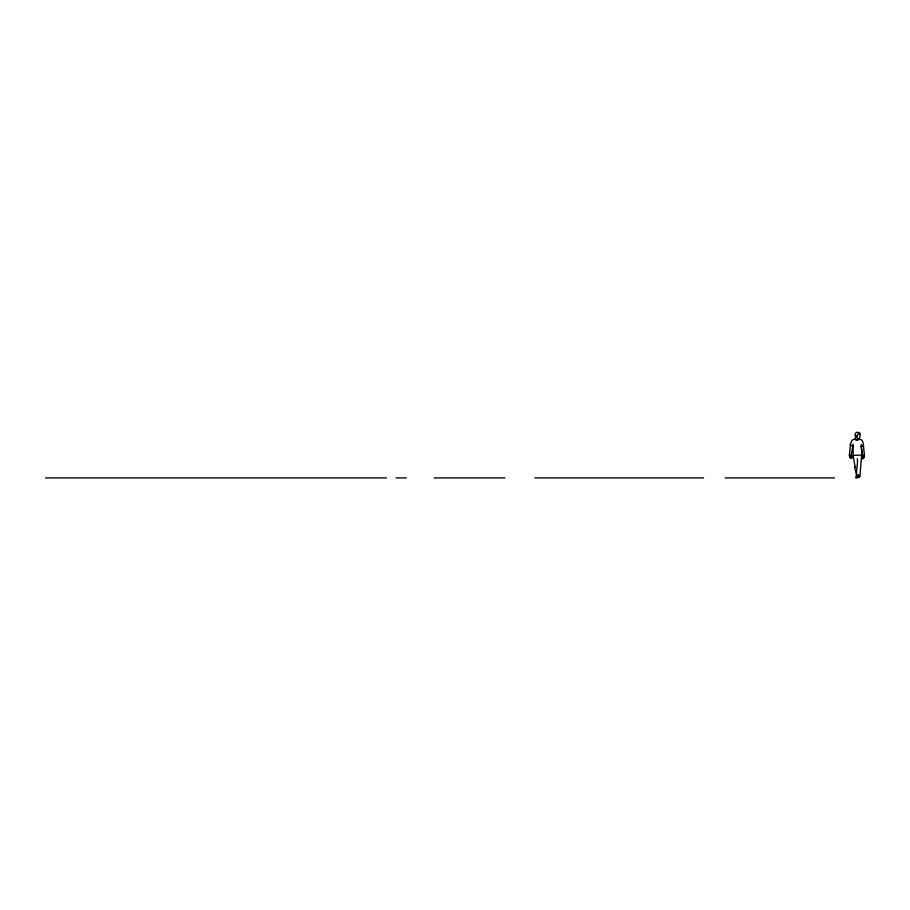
<?xml version="1.0" encoding="UTF-8"?>
<svg xmlns="http://www.w3.org/2000/svg" width="910" height="910" viewBox="0 0 910 910"><rect width="100%" height="100%" fill="white"/><g stroke="black" fill="none" stroke-linecap="round" stroke-linejoin="round"><path stroke-width="1.36" d="M861.178 444.33L861.872 454.954L853.182 455.455L855.07 466.887M861.645 454.943L859.939 476.066L858.232 474.918L857.038 475.805C858.278 478.819 855.628 476.908 857.971 475.293L859.563 475.885L859.279 477.318L855.912 477.909L856.663 476.544M857.311 458.72C858.323 464.123 855.047 473.302 857.345 477.022M856.117 436.88L855.718 437.312C853.648 439.826 857.914 441.282 859.358 439.007M850.486 445.058L849.292 455.5L851.294 455.159L853.023 443.978M863.954 457.15L862.828 458.811L862.68 455.466L864.5 455.353L862.93 441.93L861.747 440.008L857.152 438.324M857.118 476.692L858.232 475.896L859.654 476.612M859.29 438.995L860.109 435.731C860.61 433.661 856.822 432.864 857.618 435.31L857.243 436.948L855.798 435.81L856.663 437.005M851.191 455.137L852.101 457.32L850.884 456.046L850.793 456.683L851.794 458.492L849.621 456.888L849.576 455.262M859.757 434.229C861.622 432.978 856.765 431.113 855.536 433.205L855.047 435.207L855.718 437.312M855.639 466.477L854.661 467.569L856.333 473.644L856.264 476.59M859.222 439.166L855.616 439.769M863.67 445.673L861.19 446.548M853.182 455.455L853.114 446.105M855.673 477.488L856.936 477.432M855.298 438.745L852.044 440.224L850.02 444.831L853.045 446.105M862.68 455.466L861.269 446.537M862.896 458.742L864.375 456.934L864.272 455.364M45.5 477.909L386.511 477.909M396.077 477.909L406.304 477.909M434.241 477.909L504.879 477.909M534.841 477.909L703.544 477.909M725.19 477.909L834.436 477.909M850.44 458.048L849.769 457.093M851.623 458.424L850.099 456.979"/></g></svg>
